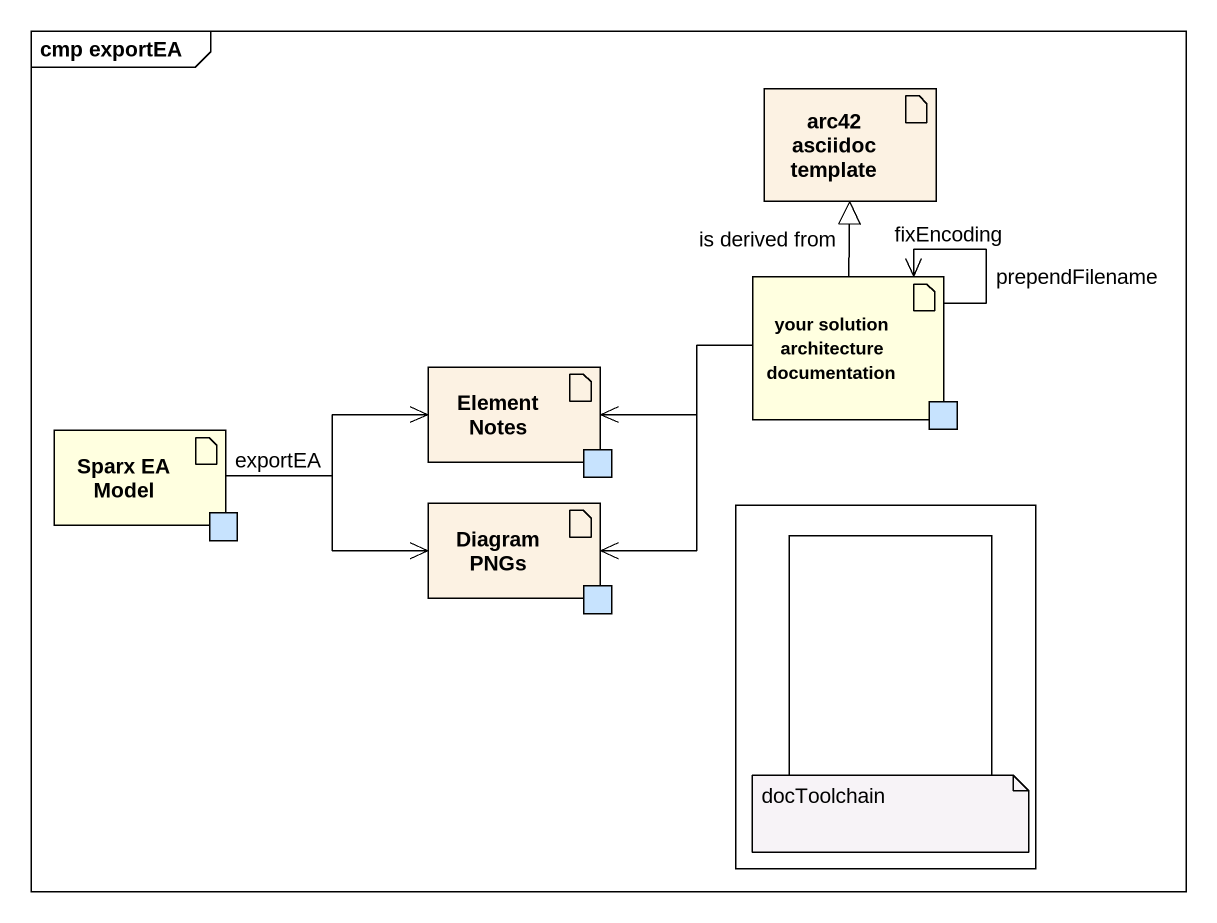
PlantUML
@startuml
mainframe cmp exportEA
artifact "arc42 asciidoc template" as arc42_asciidoc_template
artifact "your solution architecture documentation" as your_solution_architecture #FFFFE0 {
  port " " as port2 #C7E3FE
}
artifact "Element Notes" as Element_Notes {
  port " " as port1 #C7E3FE
}
artifact "Sparx EA Model" as Sparx_EA_Model #FFFFE0 {
  port " " as port3 #C7E3FE
}
artifact "Diagram PNGs" as Diagram_PNGs {
  port " " as port4 #C7E3FE
}
rectangle " " as rectangle1 #FFFFFF {
  rectangle " " as rectangle2
}
your_solution_architecture -up-|> arc42_asciidoc_template : is derived from
your_solution_architecture --> your_solution_architecture : fixEncoding
your_solution_architecture --> your_solution_architecture : prependFilename
your_solution_architecture -left-> Element_Notes
your_solution_architecture --> Diagram_PNGs
Sparx_EA_Model -right-> Element_Notes
Sparx_EA_Model -right-> Diagram_PNGs : exportEA
note as N1
  docToolchain
end note
@enduml
